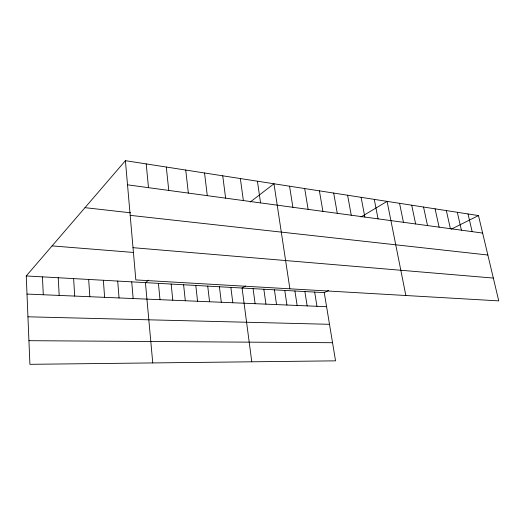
<?xml version="1.0" encoding="UTF-8"?>
<svg xmlns="http://www.w3.org/2000/svg" width="525" height="525" viewBox="0 0 525 525"><rect width="100%" height="100%" fill="white"/><g stroke="black" fill="none" stroke-linecap="round" stroke-linejoin="round"><path stroke-width="0.79" d="M328.65 290.43L324.253 292.628L335.554 360.846L29.912 364.324L26.25 275.953L125.409 160.676L478.478 215.578L498.75 300.877L135.831 279.917L125.409 160.676M148.621 280.16L145.425 282.621L152.755 362.926M250.182 202.073L273.971 183.776L289.885 288.816M245.451 286.013L242.077 288.028L251.783 361.797M360.97 216.976L387.083 201.37L405.858 295.516M451.218 229.195L478.478 215.578M28.934 340.686L332.548 342.713M27.943 316.805L329.497 324.306M26.998 294.066L326.583 306.705M26.25 275.953L324.253 292.628M52.093 245.903L133.435 252.446M133.009 247.675L493.329 278.066M130.187 215.355L487.85 255.019M84.991 207.664L130.646 212.822M127.522 184.826L482.633 233.067M468.024 213.957L472.152 231.643M457.314 212.29L461.409 230.186M446.335 210.584L450.398 228.69M435.081 208.832L439.11 227.154M423.544 207.04L427.527 225.579M411.705 205.196L415.642 223.965M399.551 203.306L403.443 222.311M374.273 199.375L378.059 218.859M361.121 197.328L364.842 217.068M347.596 195.228L351.251 215.217M333.697 193.069L337.28 213.321M319.403 190.844L322.914 211.372M304.697 188.554L308.123 209.363M314.659 292.09L316.956 306.298M289.557 186.204L292.897 207.296M304.887 291.546L307.145 305.885M294.919 290.988L297.143 305.458M284.767 290.417L286.945 305.032M274.404 289.839L276.544 304.592M257.421 181.204L260.558 202.899M263.845 289.249L265.939 304.146M240.352 178.552L243.37 200.563M253.07 288.645L255.117 303.686M222.731 175.809L225.625 198.155M230.862 287.398L232.811 302.748M219.411 286.762L221.307 302.262M204.533 172.981L207.296 195.668M207.723 286.105L209.56 301.763M185.738 170.054L188.35 193.088M195.792 285.436L197.564 301.258M183.599 284.753L185.318 300.74M166.307 167.035L168.761 190.431M171.15 284.058L172.797 300.215M158.425 283.349L160.007 299.677M146.206 163.912L148.496 187.674M131.722 281.853L133.153 298.541M117.705 281.065L119.05 297.944M103.359 280.265L104.619 297.34M88.672 279.444L89.834 296.717M73.625 278.604L74.701 296.074M58.222 277.738L59.187 295.424M42.433 276.859L43.293 294.748"/></g></svg>
